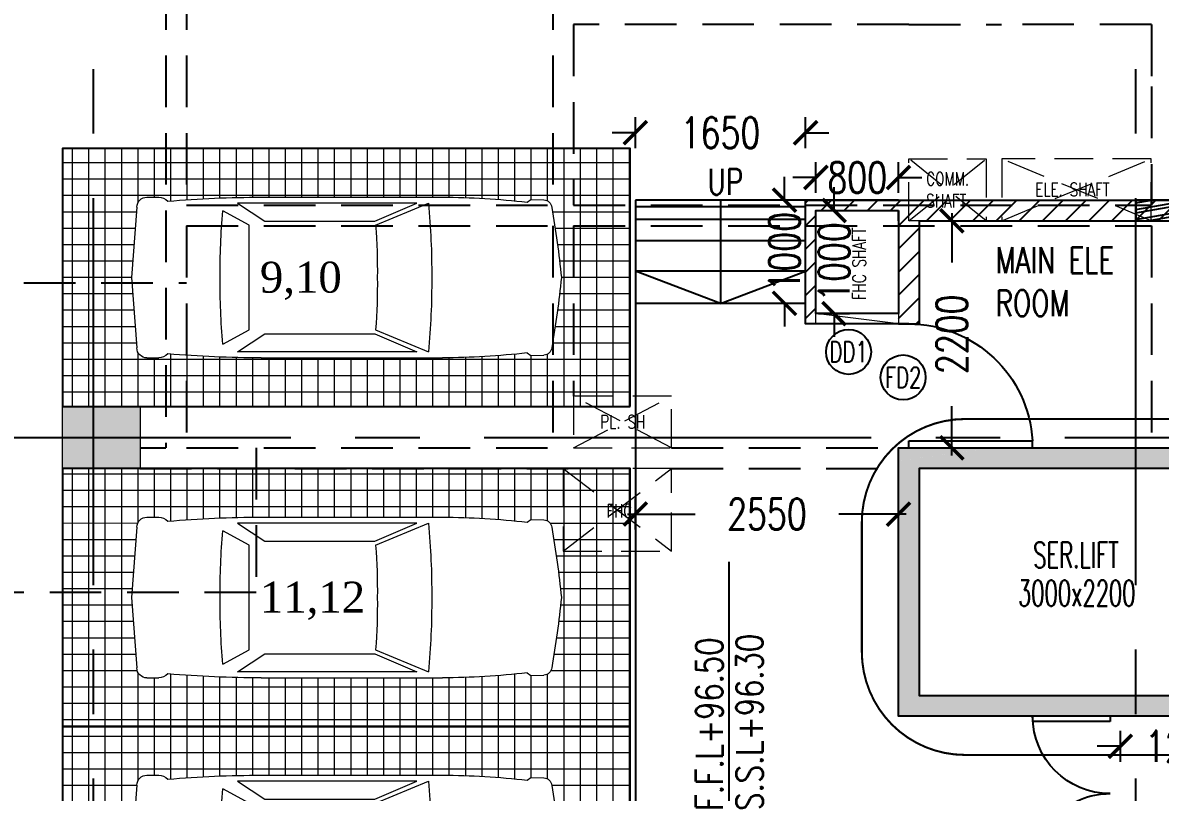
# Model space of a CAD drawing. Header units: millimetres. Extents: x -2076597 to 16308595, y -4402071 to 17875273.
# Drawn here: x -2034734 to -2023711, y -4013219 to -4005764 of the extents above; entities that cross this region are included whole.
import ezdxf
from ezdxf.enums import TextEntityAlignment as Align
from ezdxf.lldxf.tags import DXFTag

# ---------------------------------------------------------------- set-up
doc = ezdxf.new("R2010")
doc.units = ezdxf.units.MM
for name, pattern in [('CENTER2', [1.125, 0.75, -0.125, 0.125, -0.125]), ('DASHDOT', [1, 0.5, -0.25, 0, -0.25]), ('DASHED2', [0.375, 0.25, -0.125])]:
    doc.linetypes.add(name, pattern=pattern)
for name, color, linetype, lineweight in [('A- GLAZING', 5, 'Continuous', 9), ('A- LIGHT LINE', 8, 'Continuous', 9), ('A-BOUNDARY LINES', 4, 'Continuous', 25), ('A-COL HATCH', 252, 'Continuous', 9), ('A-DETL-GENF', 92, 'Continuous', 9), ('G-IMPT', 8, 'Continuous', 9), ('S-COL HATCH', 251, 'Continuous', 9), ('S-COLS', 7, 'Continuous', 9)]:
    doc.layers.add(name, color=color, linetype=linetype, lineweight=lineweight)
for name, color, linetype in [('A- STAIRSCASE', 1, 'Continuous'), ('A-CAR', 251, 'Continuous'), ('A-CAR NOS', 8, 'Continuous'), ('A-COL', 7, 'Continuous'), ('A-DIMS', 4, 'Continuous'), ('a-door', 1, 'Continuous'), ('A-LVL', 4, 'Continuous'), ('A-PARAPET WALL', 4, 'Continuous'), ('a-ref', 5, 'Continuous'), ('A-SCHED', 1, 'Continuous'), ('A-SLAB SINING', 252, 'Continuous'), ('A-TXTROOM', 3, 'Continuous'), ('A-WALL', 2, 'Continuous'), ('A-WALL HATCH', 8, 'Continuous'), ('S-BEAM', 4, 'DASHED2'), ('S-GRID', 252, 'CENTER2'), ('TABULAR', 7, 'Continuous')]:
    doc.layers.add(name, color=color, linetype=linetype)
doc.styles.add('ROMANS', font='romans.shx', dxfattribs={"width": 0.75})
doc.styles.add('ROMANS-TITLE', font='ROMANS.shx', dxfattribs={"width": 0.8})
doc.styles.add('TNR 300', font='times.ttf', dxfattribs={"height": 600})
tags = doc.linetypes.add('DASHEDX2', pattern=[1.5, 1, -0.5]).pattern_tags.tags
tags[6:7] = [DXFTag(74, 4), DXFTag(75, 0), DXFTag(340, '0'), DXFTag(46, 1.0), DXFTag(50, 0.0), DXFTag(44, 0.0), DXFTag(45, 0.0)]
tags[4:5] = [DXFTag(74, 4), DXFTag(75, 0), DXFTag(340, '0'), DXFTag(46, 1.0), DXFTag(50, 0.0), DXFTag(44, 0.0), DXFTag(45, 0.0)]
doc.dimstyles.new('DIMM-100', dxfattribs={"dimscale": 150, "dimtxt": 2, "dimasz": 1.5, "dimexe": 1, "dimexo": 0, "dimgap": 2, "dimtad": 0, "dimtoh": 1, "dimdec": 0, "dimzin": 0, "dimdsep": 46, "dimtxsty": 'ROMANS', "dimblk": 'ARCHTICK', "dimcen": 1.5, "dimdle": 0.5, "dimclrd": 8, "dimclre": 8, "dimclrt": 256, "dimazin": 0, "dimtfac": 1, "dimtdec": 0, "dimtix": 1, "dimtofl": 0, "dimtmove": 2, "dimatfit": 3, "dimldrblk": 'DOT', "dimfxl": 0, "dimtolj": 1, "dimtzin": 0, "dimarcsym": 0})
pattern_1 = [(90, (1802100.652506934, 14255482.12741419), (-158.75, 1.42e-14), []), (180, (1802100.652506934, 14255482.12741419), (-1.42e-14, -158.75), [])]

# ---------------------------------------------------------------- blocks, each defined once
blk = doc.blocks.new('CAR_0001 - CAR_dwg_AV-LSP01-273113--1_ BASEMENT')
at = {"layer": 'G-IMPT'}
for p, q in [((-2319.284312709133, 915.0835544149447), (-2182.294227846898, 915.0835544149447)), ((-989.9370428863476, 915.0835544149447), (1117.375780389484, 915.0835544149447)), ((340.485864181188, 588.9997664747061), (955.2034007859185, 845.0002597468555)), ((340.485864181188, -627.7205154608235), (955.2034007859185, -883.7210087329731)), ((-2319.284312709133, -953.8043034010623), (-2182.294227846898, -953.8043034010623)), ((-989.9370428863476, -953.8043034010623), (1117.375780389484, -953.8043034010623))]:
    blk.add_line(p, q, dxfattribs=at)
at = {"layer": 'G-IMPT', "flags": 128}
for points in [[(-2436.08980382263, -836.9988122875511), (-2500, -19.36037449305877), (-2436.08980382263, 798.2780633014336)], [(2102.994504460381, 856.7194261038968), (2146.676368048502, 888.5674644889368), (2297.31747016235, 882.5699555913742)], [(-1437.742970460837, 755.7738574418181), (-1131.314319007841, 588.9997664747061), (-1131.314319007841, -19.36037449305877), (-1131.314319007841, -627.7205154608235), (-1437.742970460837, -794.4946064279357)], [(2102.994504460381, -895.4401750900142), (2146.676368048502, -927.2882134750544), (2297.31747016235, -921.2907045774921)]]:
    blk.add_lwpolyline(points, dxfattribs=at)
for points in [[(331.0659115675663, 635.721962920099), (819.6667911846889, 845.0002597468555), (-1266.485836406209, 845.0002597468555), (-949.2923699348323, 635.721962920099)], [(331.0659115675663, -674.4427119062167), (819.6667911846889, -883.7210087329731), (-1266.485836406209, -883.7210087329731), (-949.2923699348323, -674.4427119062167)]]:
    blk.add_lwpolyline(points, close=True, dxfattribs=at)
at = {"layer": 'G-IMPT'}
for centre, radius, start, end in [((-2319.284312709125, 798.2780633014407), 116.8054911135038, 90.00000000000344, 180.0000000000037), ((-2189.88786352784, 753.104665379971), 162.1567876959187, 45.32426780027072, 87.31591592005299), ((-958.4445972311439, -12475.21201406361), 13390.3326017448, 90.1347528802832, 94.78693670908264), ((-8158.450836176025, 23.22488701966301), 9150.628848014509, 359.7333555319367, 5.152408784260542), ((1062.512184162296, -8362.874049643056), 9278.119815829532, 83.56109698470486, 89.66119527506454), ((2294.315674829446, 789.1737897840547), 93.44439289079384, 4.513616903772791, 88.1591212416412), ((-8484.230055599506, -1118.634626612095), 11039.09931994941, 5.714989400591211, 9.99073826165157), ((7798.235490749084, -7.679825381735668), 9267.478603252908, 175.2746260707453, 180.0722145010861), ((-6963.374666575693, 55.61003916283764), 7323.310948877563, 359.4134397197058, 4.176808201109131), ((7798.235490749084, -31.04092360438187), 9267.478603252908, 179.9277854989135, 184.7253739292542), ((-6963.374666575693, -94.3307881489552), 7323.310948877563, 355.8231917988905, 0.5865602802938162), ((-8158.450836176025, -61.94563600578056), 9150.628848014509, 354.8475912157391, 0.2666444680629513), ((-8484.230055599506, 1079.913877625977), 11039.09931994941, 350.0092617383482, 354.2850105994083), ((-2319.284312709125, -836.9988122875584), 116.8054911135042, 179.9999999999963, 269.9999999999961), ((-2189.88786352784, -791.8254143660886), 162.1567876959187, 272.6840840799466, 314.6757321997289), ((-958.4445972311439, 12436.4912650775), 13390.3326017448, 265.2130632909171, 269.8652471197164), ((1062.512184162296, 8324.153300656939), 9278.119815829532, 270.3388047249351, 276.4389030152948), ((2294.315674829446, -827.8945387701724), 93.4443928907934, 271.8408787583584, 355.4863830962269)]:
    blk.add_arc(centre, radius, start, end, dxfattribs=at)
blk = doc.blocks.new('5.5X2.5 CAR')
at = {"layer": 'A-CAR'}
blk.add_line((563484.8838391968, -1042391.204109204), (563484.8838391968, -1037391.204109204), dxfattribs=at)
blk.add_lwpolyline([(560984.8838391958, -1042641.204109205), (563484.8838391957, -1042641.204109205), (563484.8838391968, -1037141.204109204), (560984.8838391965, -1037141.204109204)], close=True, dxfattribs=at)
at = {"layer": 'A-CAR', "extrusion": (0, 0, -1), "xscale": 0.8333333333333715, "yscale": 0.8333333333333715, "zscale": -0.8333333333333715, "rotation": 270}
blk.add_blockref('CAR_0001 - CAR_dwg_AV-LSP01-273113--1_ BASEMENT', (-562218.7501937858, -1039891.006558103), dxfattribs=at)
blk = doc.blocks.new('A$C3E2726BC')
at = {"layer": 'S-COL HATCH'}
h = blk.add_hatch(color=256, dxfattribs=at)
h.dxf.hatch_style = 1
h.paths.add_polyline_path([(0.0004000514745712, 3400.000126428436), (200.0004000514746, 3400.000126428436), (200.0004000551999, 3200.000126427971), (200.0004000663757, 200.0001264279708), (2400.000426456332, 200.0001264284365), (2400.000428263098, 0.0001264284364879), (126.3258772566914, 0.0001264284364879), (0.0004000663757324, 912.7358893421476)])
h.paths.add_polyline_path([(0.0004000514745712, 911.7236079089344), (126.1857644021511, 0.0001264284364879), (0.0004000514745712, 0.0001264284364879)])
h = blk.add_hatch(color=256, dxfattribs=at)
h.paths.add_polyline_path([(2400.000397320837, 3400.000126428436), (2400.000398229808, 3200.000127654523)], flags=17)
h.paths.add_polyline_path([(200.0004000663757, 200.0001264279708), (200.0004000551999, 3400.000126427505), (0.0004000514745712, 3400.000126428436), (0.0004000663757324, 912.7358893421476), (126.3258772566914, 0.0001264284364879), (2600.000400051475, 0.0001264279708266), (2600.000400051475, 3400.000126427971), (2400.000397320837, 3400.000126428436), (2400.0004000552, 3200.000126428437), (2400.000400066376, 200.0001264284365)])
at = {"layer": 'A-COL'}
blk.add_lwpolyline([(2400.000398229808, 3200.000127654523), (2400.000398226083, 3400.000126428436), (2600.000400051475, 3400.000126427971), (2600.000400051475, 0.0001264279708266), (0.0004000514745712, 0.0001264284364879), (0.0004000514745712, 3400.000126428436), (200.0004000551999, 3400.000126427971), (200.0004000663757, 200.0001264279708), (2400.000400066376, 200.0001264284365), (2400.0004000552, 3200.000126428437), (2400.000398226083, 3400.000126428436)], dxfattribs=at)
blk = doc.blocks.new('Double-Flush - 1500 2-565315-1_ first floor')
at = {"layer": 'a-door'}
for p, q in [((-750.000000000001, 850.0000000000119), (-699.2000000000011, 850.0000000000119)), ((-750.000000000001, 100.0000000000123), (-750.000000000001, 850.0000000000119)), ((-699.2000000000011, 100.0000000000123), (-699.2000000000011, 850.0000000000119)), ((699.1999999999989, 100.0000000000123), (699.1999999999989, 848.2775955486195)), ((749.9999999999987, 100.0000000000123), (749.9999999999987, 850.0000000000156)), ((-750.000000000001, 100.0000000000123), (-699.2000000000011, 100.0000000000123)), ((749.9999999999987, 100.0000000000123), (699.1999999999989, 100.0000000000123))]:
    blk.add_line(p, q, dxfattribs=at)
for centre, radius, start, end in [((-750.0000000000023, 100.0000000000123), 749.9999999999999, 3.370999999999999e-13, 90), ((749.9999999999976, 100.0000000000123), 750.0000000000026, 90.00000000000021, 180.0000000000004)]:
    blk.add_arc(centre, radius, start, end, dxfattribs=at)
blk = doc.blocks.new('M_Single-Flush - 0915 x 2134mm-234763-0_ ground floor')
at = {"layer": 'a-door'}
for p, q in [((406.4999999999998, -99.99999999999443), (406.4999999999998, -1015.271667617034)), ((457.5000000000243, -99.99999999999443), (406.4999999999998, -99.99999999999443)), ((457.5000000000243, -99.99999999999443), (457.5000000000243, -1015.271667617034)), ((457.5000000000243, -1015.271667617034), (406.4999999999998, -1015.271667617034))]:
    blk.add_line(p, q, dxfattribs=at)
blk.add_arc((457.5000000000243, -99.99999999998936), 916.6914560213213, 179.9999999999998, 266.8107106662026, dxfattribs=at)
blk = doc.blocks.new('_ArchTick')
at = {"color": 0, "linetype": 'ByBlock', "const_width": 0.15}
blk.add_lwpolyline([(-0.5, -0.5), (0.5, 0.5)], dxfattribs=at)
blk = doc.blocks.new('*D305')
at = {"layer": 'A-DIMS', "color": 8, "lineweight": -2, "transparency": 16777216}
for p, q in [((-2025731.175738881, -4007607.099391457), (-2025731.175738881, -4008085.670818547)), ((-2025731.175738881, -4009957.099388495), (-2025731.175738881, -4009478.527961405))]:
    blk.add_line(p, q, dxfattribs=at)
at = {"layer": 'A-DIMS', "color": 8, "linetype": 'Continuous', "lineweight": -2, "transparency": 16777216}
for p, q in [((-2025881.175738881, -4007682.099391457), (-2025581.175738881, -4007682.099391457)), ((-2025881.175738881, -4009882.099388495), (-2025581.175738881, -4009882.099388495))]:
    blk.add_line(p, q, dxfattribs=at)
at = {"layer": 'Defpoints', "color": 0, "transparency": 16777216}
for p in [(-2026047.861382274, -4007682.099391457), (-2026047.861382274, -4009882.099388495), (-2025731.175738881, -4009882.099388495)]:
    blk.add_point(p, dxfattribs=at)
at = {"layer": 'A-DIMS', "color": 8, "lineweight": -2, "transparency": 16777216, "xscale": 225, "yscale": 225, "zscale": 225}
for p, rotation in [((-2025731.175738881, -4007682.099391457), 90), ((-2025731.175738881, -4009882.099388495), 270)]:
    blk.add_blockref('_ArchTick', p, dxfattribs=dict(at, rotation=rotation))
at = {"layer": 'A-DIMS', "transparency": 16777216, "insert": (-2025731.17573888, -4008782.099389976), "char_height": 300, "attachment_point": 5, "rotation": 90, "style": 'ROMANS'}
blk.add_mtext('\\A1;2200', dxfattribs=at)
blk = doc.blocks.new('_Dot')
at = {"color": 0, "linetype": 'ByBlock', "lineweight": -2}
blk.add_line((-0.5, 0), (-1, 0), dxfattribs=at)
at = {"color": 0, "linetype": 'ByBlock', "const_width": 0.5}
blk.add_lwpolyline([(-0.25, 0, 1), (0.25, 0, 1)], format="xyb", close=True, dxfattribs=at)
blk = doc.blocks.new('SOP')
at = {"layer": 'A-SCHED', "color": 8}
blk.add_circle((0, 0), 217.9613781485823, dxfattribs=at)
at = {"layer": 'A-SCHED', "style": 'ROMANS', "width": 0.7}
blk.add_attdef('D2', text='', height=200, dxfattribs=at).set_placement((0, 0), align=Align.MIDDLE_CENTER)
blk = doc.blocks.new('LVL-P')
at = {"layer": 'A-LVL', "ltscale": 800}
h = blk.add_hatch(color=56, dxfattribs=at)
h.paths.add_polyline_path([(0, 1.164153e-10), (225, 1.164153e-10, 0.4142135623729436), (0, 225)])
h.paths.add_polyline_path([(0, -225), (7.1e-15, 1.164295e-10), (-225, 1.164153e-10, 0.4142135623732466)])
at = {"layer": 'A-LVL'}
for p, q in [((0, -375), (0, 375)), ((-375, 1.164153e-10), (375, 1.164153e-10))]:
    blk.add_line(p, q, dxfattribs=at)
at = {"layer": 'A-LVL', "ltscale": 800}
for q in [(2777.440243402379, 0), (2777.440243402322, 0)]:
    blk.add_line((0, 0), q, dxfattribs=at)
at = {"layer": 'A-LVL'}
blk.add_circle((0, 0), 225, dxfattribs=at)
at = {"layer": 'A-LVL', "ltscale": 800, "style": 'ROMANS-TITLE', "width": 0.8}
for tag, p in [('FLOOR-LEVEL-FFL', (450, 150.0000000001164)), ('FLOOR-LEVEL-SSL', (450, -449.9999999998835))]:
    blk.add_attdef(tag, p, '', height=300, dxfattribs=at)
blk = doc.blocks.new('*D316')
at = {"layer": 'A-DIMS', "color": 8, "linetype": 'Continuous', "lineweight": -2, "transparency": 16777216}
for p, q in [((-2024097.861387792, -4012923.609652787), (-2024097.861387792, -4012623.609652787)), ((-2022847.861387588, -4012623.609652787), (-2022847.861387588, -4012923.609652787))]:
    blk.add_line(p, q, dxfattribs=at)
at = {"layer": 'A-DIMS', "color": 8, "lineweight": -2, "transparency": 16777216}
for p, q in [((-2024097.861387792, -4012773.609652787), (-2024322.861387792, -4012773.609652787)), ((-2022847.861387588, -4012773.609652787), (-2022622.861387588, -4012773.609652787))]:
    blk.add_line(p, q, dxfattribs=at)
at = {"layer": 'Defpoints', "color": 0, "transparency": 16777216}
for p in [(-2022847.861387588, -4012482.099391457), (-2022847.861387588, -4012773.609652787), (-2024097.861387792, -4014882.099391486)]:
    blk.add_point(p, dxfattribs=at)
at = {"layer": 'A-DIMS', "color": 8, "lineweight": -2, "transparency": 16777216, "xscale": 225, "yscale": 225, "zscale": 225}
blk.add_blockref('_ArchTick', (-2024097.861387792, -4012773.609652787), dxfattribs=at)
at = {"layer": 'A-DIMS', "color": 8, "lineweight": -2, "transparency": 16777216, "xscale": 225, "yscale": 225, "zscale": 225, "rotation": 180}
blk.add_blockref('_ArchTick', (-2022847.861387588, -4012773.609652787), dxfattribs=at)
at = {"layer": 'A-DIMS', "transparency": 16777216, "insert": (-2023472.86138769, -4012773.609652787), "char_height": 300, "attachment_point": 5, "style": 'ROMANS'}
blk.add_mtext('\\A1;1250', dxfattribs=at)
blk = doc.blocks.new('*D326')
at = {"layer": 'A-DIMS', "color": 8, "lineweight": -2, "transparency": 16777216}
for p, q in [((-2026871.842470211, -4007582.099391457), (-2026871.842470211, -4007357.099391457)), ((-2026871.842470211, -4008582.099391457), (-2026871.842470211, -4008807.099391457))]:
    blk.add_line(p, q, dxfattribs=at)
at = {"layer": 'A-DIMS', "color": 8, "linetype": 'Continuous', "lineweight": -2, "transparency": 16777216}
for p, q in [((-2027021.842470211, -4007582.099391457), (-2026721.842470211, -4007582.099391457)), ((-2027021.842470211, -4008582.099391457), (-2026721.842470211, -4008582.099391457))]:
    blk.add_line(p, q, dxfattribs=at)
at = {"layer": 'Defpoints', "color": 0, "transparency": 16777216}
for p in [(-2027047.861377332, -4007582.099391457), (-2026871.842470211, -4007582.099391457), (-2027047.861377332, -4008582.099391457)]:
    blk.add_point(p, dxfattribs=at)
at = {"layer": 'A-DIMS', "color": 8, "lineweight": -2, "transparency": 16777216, "xscale": 225, "yscale": 225, "zscale": 225}
for p, rotation in [((-2026871.842470211, -4007582.099391457), 270), ((-2026871.842470211, -4008582.099391457), 90)]:
    blk.add_blockref('_ArchTick', p, dxfattribs=dict(at, rotation=rotation))
at = {"layer": 'A-DIMS', "transparency": 16777216, "insert": (-2026871.842470211, -4008082.099391457), "char_height": 300, "attachment_point": 5, "rotation": 90, "style": 'ROMANS'}
blk.add_mtext('\\A1;1000', dxfattribs=at)
blk = doc.blocks.new('*D327')
at = {"layer": 'A-DIMS', "color": 8, "linetype": 'Continuous', "lineweight": -2, "transparency": 16777216}
for p, q in [((-2027047.861377332, -4007412.717863865), (-2027047.861377332, -4007112.717863865)), ((-2026247.861377369, -4007412.717863865), (-2026247.861377369, -4007112.717863865))]:
    blk.add_line(p, q, dxfattribs=at)
at = {"layer": 'A-DIMS', "color": 8, "lineweight": -2, "transparency": 16777216}
for p, q in [((-2027047.861377332, -4007262.717863865), (-2027272.861377332, -4007262.717863865)), ((-2026247.861377369, -4007262.717863865), (-2026022.861377369, -4007262.717863865))]:
    blk.add_line(p, q, dxfattribs=at)
at = {"layer": 'Defpoints', "color": 0, "transparency": 16777216}
for p in [(-2026247.861377369, -4007262.717863865), (-2027047.861377332, -4007582.099391457), (-2026247.861377369, -4007582.099391457)]:
    blk.add_point(p, dxfattribs=at)
at = {"layer": 'A-DIMS', "color": 8, "lineweight": -2, "transparency": 16777216, "xscale": 225, "yscale": 225, "zscale": 225}
blk.add_blockref('_ArchTick', (-2027047.861377332, -4007262.717863865), dxfattribs=at)
at = {"layer": 'A-DIMS', "color": 8, "lineweight": -2, "transparency": 16777216, "xscale": 225, "yscale": 225, "zscale": 225, "rotation": 180}
blk.add_blockref('_ArchTick', (-2026247.861377369, -4007262.717863865), dxfattribs=at)
at = {"layer": 'A-DIMS', "transparency": 16777216, "insert": (-2026647.861377351, -4007262.717863865), "char_height": 300, "attachment_point": 5, "style": 'ROMANS'}
blk.add_mtext('\\A1;800', dxfattribs=at)
blk = doc.blocks.new('*D334')
at = {"layer": 'A-DIMS', "color": 8, "linetype": 'Continuous', "lineweight": -2, "transparency": 16777216}
for p, q in [((-2028797.861387587, -4006979.479318496), (-2028797.861387587, -4006679.479318496)), ((-2027147.861377332, -4006979.479318496), (-2027147.861377332, -4006679.479318496))]:
    blk.add_line(p, q, dxfattribs=at)
at = {"layer": 'A-DIMS', "color": 8, "lineweight": -2, "transparency": 16777216}
for p, q in [((-2028797.861387587, -4006829.479318496), (-2029022.861387587, -4006829.479318496)), ((-2027147.861377332, -4006829.479318496), (-2026922.861377332, -4006829.479318496))]:
    blk.add_line(p, q, dxfattribs=at)
at = {"layer": 'Defpoints', "color": 0, "transparency": 16777216}
for p in [(-2028797.861387587, -4006829.479318496), (-2028797.861387587, -4007482.099391457), (-2027147.861377332, -4007482.099391457)]:
    blk.add_point(p, dxfattribs=at)
at = {"layer": 'A-DIMS', "color": 8, "lineweight": -2, "transparency": 16777216, "xscale": 225, "yscale": 225, "zscale": 225}
blk.add_blockref('_ArchTick', (-2028797.861387587, -4006829.479318496), dxfattribs=at)
at = {"layer": 'A-DIMS', "color": 8, "lineweight": -2, "transparency": 16777216, "xscale": 225, "yscale": 225, "zscale": 225, "rotation": 180}
blk.add_blockref('_ArchTick', (-2027147.861377332, -4006829.479318496), dxfattribs=at)
at = {"layer": 'A-DIMS', "transparency": 16777216, "insert": (-2027972.86138246, -4006829.479318496), "char_height": 300, "attachment_point": 5, "style": 'ROMANS'}
blk.add_mtext('\\A1;1650', dxfattribs=at)
blk = doc.blocks.new('*D338')
at = {"layer": 'A-DIMS', "color": 8, "linetype": 'Continuous', "lineweight": -2, "transparency": 16777216}
for p, q in [((-2028797.861387587, -4010674.026829291), (-2028797.861387587, -4010374.026829291)), ((-2026247.861387587, -4010674.026829291), (-2026247.861387587, -4010374.026829291))]:
    blk.add_line(p, q, dxfattribs=at)
at = {"layer": 'A-DIMS', "color": 8, "lineweight": -2, "transparency": 16777216}
for p, q in [((-2028872.861387587, -4010524.026829291), (-2028219.289959016, -4010524.026829291)), ((-2026172.861387587, -4010524.026829291), (-2026826.432816159, -4010524.026829291))]:
    blk.add_line(p, q, dxfattribs=at)
at = {"layer": 'Defpoints', "color": 0, "transparency": 16777216}
for p in [(-2028797.861387587, -4010524.026829291), (-2028797.861387587, -4012482.099384509), (-2026247.861387587, -4012482.099384509)]:
    blk.add_point(p, dxfattribs=at)
at = {"layer": 'A-DIMS', "color": 8, "lineweight": -2, "transparency": 16777216, "xscale": 225, "yscale": 225, "zscale": 225, "rotation": 180}
blk.add_blockref('_ArchTick', (-2028797.861387587, -4010524.026829291), dxfattribs=at)
at = {"layer": 'A-DIMS', "color": 8, "lineweight": -2, "transparency": 16777216, "xscale": 225, "yscale": 225, "zscale": 225}
blk.add_blockref('_ArchTick', (-2026247.861387587, -4010524.026829291), dxfattribs=at)
at = {"layer": 'A-DIMS', "transparency": 16777216, "insert": (-2027522.861387587, -4010524.026829291), "char_height": 300, "attachment_point": 5, "style": 'ROMANS'}
blk.add_mtext('\\A1;2550', dxfattribs=at)
blk = doc.blocks.new('BASEMENT COLUMNS')
at = {"layer": 'A-COL HATCH'}
blk.add_hatch(color=256, dxfattribs=at).paths.add_polyline_path([(-3677303.499999998, -18265564.22680581), (-3678053.499999998, -18265564.22680581), (-3678053.499999998, -18264964.22680581), (-3677303.499999998, -18264964.22680581)])
at = {"layer": 'S-COLS'}
blk.add_lwpolyline([(-3677303.499999998, -18265564.22680581), (-3678053.499999998, -18265564.22680581), (-3678053.499999998, -18264964.22680581), (-3677303.499999998, -18264964.22680581)], close=True, dxfattribs=at)
at = {"layer": 'S-GRID', "ltscale": 5000}
for p, q in [((-3677753.5, -18306068.84583524), (-3677753.5, -18245240.31340923)), ((-3667653.502241269, -18306068.84583524), (-3667653.502241269, -18245240.31340648)), ((-3718968.223327938, -18265264.22680581), (-3653688.985676717, -18265264.22680581))]:
    blk.add_line(p, q, dxfattribs=at)
blk = doc.blocks.new('*D411')
at = {"layer": 'A-WALL', "color": 8, "lineweight": -2, "transparency": 16777216}
for p, q in [((-2027352.745423908, -4007482.09939146), (-2027352.745423908, -4007257.09939146)), ((-2027202.745423908, -4007482.09939146), (-2027502.745423908, -4007482.09939146)), ((-2027202.745423908, -4008482.09939146), (-2027502.745423908, -4008482.09939146)), ((-2027352.745423908, -4008482.09939146), (-2027352.745423908, -4008707.09939146))]:
    blk.add_line(p, q, dxfattribs=at)
at = {"layer": 'Defpoints', "color": 0, "transparency": 16777216}
for p in [(-2027147.861377332, -4007482.09939146), (-2027352.745423908, -4008482.09939146), (-2027147.861377332, -4008482.09939146)]:
    blk.add_point(p, dxfattribs=at)
at = {"layer": 'A-WALL', "color": 8, "lineweight": -2, "transparency": 16777216, "xscale": 225, "yscale": 225, "zscale": 225}
for p, rotation in [((-2027352.745423908, -4007482.09939146), 270), ((-2027352.745423908, -4008482.09939146), 90)]:
    blk.add_blockref('_ArchTick', p, dxfattribs=dict(at, rotation=rotation))
at = {"layer": 'A-WALL', "transparency": 16777216, "insert": (-2027352.745423907, -4007982.099391461), "char_height": 300, "attachment_point": 5, "rotation": 90, "style": 'ROMANS'}
blk.add_mtext('\\A1;1000', dxfattribs=at)
blk = doc.blocks.new('beams')
at = {"layer": 'S-BEAM', "color": 8, "linetype": 'DASHED2', "ltscale": 2000}
for p, q in [((-3730326.313461546, -18268627.11866629), (-3730326.313461546, -18276927.11866627)), ((-3730126.313461546, -18268627.11866629), (-3730126.313461546, -18274577.4513511)), ((-3726575.873477228, -18268627.11866629), (-3726575.873477228, -18274577.45609583)), ((-3726375.873477228, -18272827.11118253), (-3726375.873477228, -18274577.4563631)), ((-3723126.313495801, -18272827.11552517), (-3726375.873477228, -18272827.11118253)), ((-3723126.313490082, -18272827.11552517), (-3723126.313490082, -18272827.11552517)), ((-3723126.313495801, -18272827.11552517), (-3722376.31269397, -18272827.11552517)), ((-3722376.312693972, -18272827.11652746), (-3722226.313495801, -18272827.11670799)), ((-3720775.842250809, -18272827.11866629), (-3722226.313495801, -18272827.11670799)), ((-3720775.841983953, -18272827.11866629), (-3720775.84198521, -18273427.11866631)), ((-3720775.84198521, -18273427.11866629), (-3720775.841987621, -18274577.46384686)), ((-3730126.313461546, -18274577.4513511), (-3726575.873477228, -18274577.45609583)), ((-3726375.873477228, -18274577.4563631), (-3720775.841987621, -18274577.46384686)), ((-3730126.313728822, -18274777.4513511), (-3726575.873477228, -18274777.45609583)), ((-3730126.313461546, -18274777.4513511), (-3730126.313461546, -18276927.11866628)), ((-3726575.873477228, -18274777.45609583), (-3726575.873477228, -18276927.11866634)), ((-3726375.873477228, -18274777.4563631), (-3720775.84198804, -18274777.46384686)), ((-3726375.873477228, -18274777.4563631), (-3726375.873477228, -18276427.35014831)), ((-3720775.84198804, -18274777.46384686), (-3720775.841992544, -18276927.11867101)), ((-3730576.313461541, -18276927.11866627), (-3730326.313461546, -18276927.11866627)), ((-3730126.313461546, -18276927.11866628), (-3726575.873477228, -18276927.11866634)), ((-3725425.957470435, -18276927.11377813), (-3723225.860880608, -18276926.51501945)), ((-3730576.313461545, -18277127.11866627), (-3726425.956733802, -18277127.11866634)), ((-3725425.956733802, -18277127.11866634), (-3723225.948331119, -18277127.11867095))]:
    blk.add_line(p, q, dxfattribs=at)
blk.add_lwpolyline([(-3729451.313462173, -18276927.11866629), (-3729451.313462173, -18278327.11866627), (-3732451.313462173, -18278327.11866627), (-3732451.313462173, -18275327.11866627), (-3730126.313461546, -18275327.11866627)], dxfattribs=at)

msp = doc.modelspace()

# ---------------------------------------------------------------- hatches: boundary and pattern name
at = {"layer": 'A-DETL-GENF'}
h = msp.add_hatch(dxfattribs=at)
h.set_pattern_fill('ANSI37', color=252, scale=50, angle=45)
h.set_pattern_definition(pattern_1)
h.paths.add_polyline_path([(-2034347.861387586, -4006982.099391486), (-2032547.861387584, -4006982.099391486), (-2032547.861387584, -4007454.388315566, 0.0175033882152056), (-2033327.95599485, -4007492.287475266, 0.1853013514306529), (-2033416.637461893, -4007453.396117397), (-2033530.795865946, -4007453.396117397, 0.4142135623730951), (-2033628.133775208, -4007550.734026656), (-2033681.392272022, -4008232.099391486), (-2033628.133775208, -4008913.464756317, 0.4142135623730959), (-2033530.795865946, -4009010.802665576), (-2033416.637461893, -4009010.802665576, 0.1853013514307271), (-2033327.95599485, -4008971.911307707, 0.0175033882152047), (-2032547.861387584, -4009009.810467396), (-2032547.861387584, -4009482.099391486), (-2034347.861387586, -4009482.099391486)])
h.paths.add_polyline_path([(-2032547.861387584, -4009009.810467396, 0.0027973875552263), (-2032423.006474392, -4009010.802665576), (-2030666.912455005, -4009010.802665576, 0.0266229872687005), (-2029845.563518304, -4008962.165891975), (-2029809.161965315, -4008988.705923967), (-2029683.627713565, -4008983.707999889, 0.3820903872793533), (-2029608.500384694, -4008912.005946618, 0.0186586387539634), (-2029514.725605355, -4008232.099391486, 0.0186586387539456), (-2029608.500384694, -4007552.192836355, 0.3777060155209602), (-2029682.435257479, -4007480.538258608), (-2029809.161965315, -4007475.492858998), (-2029845.563518304, -4007502.032890987, 0.0266229872687), (-2030666.912455005, -4007453.396117397), (-2032423.006474392, -4007453.396117397, 0.0027973875552261), (-2032547.861387584, -4007454.388315566), (-2032547.861387584, -4006982.099391486), (-2029097.861387587, -4006982.099391486), (-2028847.861387586, -4006982.099391486), (-2028847.861387586, -4009482.099391486), (-2032547.861387584, -4009482.099391486)])
h = msp.add_hatch(dxfattribs=at)
h.set_pattern_fill('ANSI37', color=252, scale=50, angle=45)
h.set_pattern_definition(pattern_1)
h.paths.add_polyline_path([(-2034347.861387586, -4010082.099391486), (-2032547.861387584, -4010082.099391486), (-2032547.861387584, -4010554.388315577, 0.0175033882152056), (-2033327.95599485, -4010592.287475266, 0.1853013514306529), (-2033416.637461893, -4010553.396117397), (-2033530.795865946, -4010553.396117397, 0.4142135623730951), (-2033628.133775208, -4010650.734026656), (-2033681.392272022, -4011332.099391486), (-2033628.133775208, -4012013.464756317, 0.4142135623730959), (-2033530.795865946, -4012110.802665576), (-2033416.637461893, -4012110.802665576, 0.1853013514307271), (-2033327.95599485, -4012071.911307707, 0.0175033882152047), (-2032547.861387584, -4012109.810467396), (-2032547.861387584, -4012582.099391486), (-2034347.861387586, -4012582.099391486)])
h.paths.add_polyline_path([(-2032547.861387584, -4012109.810467396, 0.0027973875552263), (-2032423.006474392, -4012110.802665576), (-2030666.912455005, -4012110.802665576, 0.0266229872687005), (-2029845.563518305, -4012062.165891986), (-2029809.161965315, -4012088.705923967), (-2029683.627713565, -4012083.707999889, 0.3820903872793533), (-2029608.500384694, -4012012.005946618, 0.0186586387539634), (-2029514.725605355, -4011332.099391486, 0.0186586387539456), (-2029608.500384694, -4010652.192836355, 0.3777060155209602), (-2029682.435257479, -4010580.538258608), (-2029809.161965315, -4010575.492858998), (-2029845.563518305, -4010602.032890987, 0.0266229872687), (-2030666.912455005, -4010553.396117397), (-2032423.006474392, -4010553.396117397, 0.0027973875552261), (-2032547.861387584, -4010554.388315577), (-2032547.861387584, -4010082.099391486), (-2029097.861387587, -4010082.099391486), (-2028847.861387586, -4010082.099391486), (-2028847.861387586, -4012582.099391486), (-2032547.861387584, -4012582.099391486)])
h = msp.add_hatch(dxfattribs=at)
h.set_pattern_fill('ANSI37', color=252, scale=50, angle=45)
h.set_pattern_definition(pattern_1)
h.paths.add_polyline_path([(-2034347.861387586, -4012582.099391486), (-2032547.861387584, -4012582.099391486), (-2032547.861387584, -4013054.388315566, 0.0175033882152056), (-2033327.95599485, -4013092.287475266, 0.1853013514306529), (-2033416.637461893, -4013053.396117397), (-2033530.795865946, -4013053.396117397, 0.4142135623730951), (-2033628.133775208, -4013150.734026656), (-2033681.392272022, -4013832.099391486), (-2033628.133775208, -4014513.464756317, 0.4142135623730959), (-2033530.795865946, -4014610.802665576), (-2033416.637461893, -4014610.802665576, 0.1853013514307271), (-2033327.95599485, -4014571.911307707, 0.0175033882152047), (-2032547.861387584, -4014609.810467396), (-2032547.861387584, -4015082.099391486), (-2034347.861387586, -4015082.099391486)])
h.paths.add_polyline_path([(-2032547.861387584, -4014609.810467396, 0.0027973875552263), (-2032423.006474392, -4014610.802665576), (-2030666.912455005, -4014610.802665576, 0.0266229872687005), (-2029845.563518305, -4014562.165891975), (-2029809.161965315, -4014588.705923967), (-2029683.627713565, -4014583.707999889, 0.3820903872793533), (-2029608.500384694, -4014512.005946606, 0.0186586387539634), (-2029514.725605355, -4013832.099391486, 0.0186586387539456), (-2029608.500384694, -4013152.192836355, 0.3777060155209602), (-2029682.435257479, -4013080.538258608), (-2029809.161965315, -4013075.492858998), (-2029845.563518305, -4013102.032890987, 0.0266229872687), (-2030666.912455005, -4013053.396117397), (-2032423.006474392, -4013053.396117397, 0.0027973875552261), (-2032547.861387584, -4013054.388315566), (-2032547.861387584, -4012582.099391486), (-2029097.861387587, -4012582.099391486), (-2028847.861387586, -4012582.099391486), (-2028847.861387586, -4015082.099391486), (-2032547.861387584, -4015082.099391486)])
at = {"layer": 'A-SLAB SINING'}
h = msp.add_hatch(dxfattribs=at)
h.set_pattern_fill('ANSI32', color=8, scale=10, angle=325)
h.set_pattern_definition([(9.999999999999964, (1802100.652506845, 14255482.12741433), (-16.53998892277507, 93.80293847441283), []), (9.999999999999964, (1802137.433498531, 14255456.37308669), (-16.53998892277507, 93.80293847441283), [])])
h.paths.add_polyline_path([(-2022028.514083339, -4030055.727451809), (-2021493.838633488, -4026192.552311677), (-2021691.950179135, -4026165.133057836), (-2022226.625628987, -4030028.308197975)])
edge = h.paths.add_edge_path()
edge.add_line((-2023947.863628857, -4007482.099391457), (-2023947.863628857, -4007682.099391457))
edge.add_line((-2023947.863628857, -4007682.099391457), (-2022348.059940521, -4007682.099391457))
edge.add_arc((-2022348.059940518, -4010482.099391453), 2799.999999996275, -7.879854601338877, 90.00000000005718, ccw=False)
edge.add_line((-2019574.498302123, -4010865.968950026), (-2020107.802788613, -4014719.238508046))
edge.add_line((-2020107.802788613, -4014719.238508046), (-2019909.691242965, -4014746.657761887))
edge.add_line((-2019909.691242965, -4014746.657761887), (-2019376.386756522, -4010893.388204217))
edge.add_arc((-2022348.059940521, -4010482.099391453), 3000.000000000618, 352.1201453985307, 449.9999776382808)
edge.add_line((-2022348.058769664, -4007482.099391457), (-2023947.863628857, -4007482.099391457))
h.paths.add_polyline_path([(-2053677.746582475, -4014543.952009226), (-2058975.85913995, -4026634.030723955), (-2058792.676126776, -4026714.305157572), (-2053494.563579073, -4014624.22643856)])
at = {"layer": 'A-WALL HATCH'}
h = msp.add_hatch(dxfattribs=at)
h.set_pattern_fill('ANSI31', color=256, scale=50)
h.set_pattern_definition([(45, (1802100.652506934, 14255482.12741419), (-112.2532015133644, 112.2532015133644), [])])
h.paths.add_polyline_path([(-2023947.863628858, -4007482.099391457), (-2026247.861377369, -4007482.099391457), (-2027147.861377332, -4007482.099391457), (-2027147.861377332, -4008682.099391457), (-2027047.861377332, -4008682.099391457), (-2027047.861377332, -4008582.099391457), (-2027047.861377332, -4007582.099391457), (-2026247.861377369, -4007582.099391457), (-2026247.861377369, -4008582.099391457), (-2026247.861377332, -4008682.099388499), (-2026047.86138023, -4008682.099388499), (-2026047.861382274, -4007682.099391457), (-2023947.863628858, -4007682.099391457)])
h.paths.add_polyline_path([(-2022348.059940521, -4007482.099391457), (-2023947.863628858, -4007482.099391457), (-2023947.863628858, -4007682.099391457), (-2022348.059940521, -4007682.099391457, -0.1227323846959196), (-2021034.047903627, -4008009.575909898), (-2020940.189900992, -4007832.967089776, 0.1227323846957218)])
h.paths.add_polyline_path([(-2019797.861387588, -4009882.099391457), (-2022847.861382275, -4009882.099391457), (-2022847.861382683, -4010082.099391457), (-2022847.861217675, -4010082.099391457), (-2019797.861387588, -4010082.099391457)])
h.paths.add_polyline_path([(-2019613.101074287, -4009882.099391457), (-2019797.861387588, -4009882.099391457), (-2019797.861387588, -4010082.099391457), (-2019576.778648412, -4010082.099391457, 0.0181552267789297)])

# ---------------------------------------------------------------- linework, layer by layer
at = {"layer": 'A- GLAZING'}
msp.add_line((-2026247.861377332, -4008682.099391457), (-2027047.861377332, -4008582.099391457), dxfattribs=at)
msp.add_lwpolyline([(-2027047.861377332, -4008682.099391457), (-2027047.861377332, -4008582.099391457), (-2026247.861377332, -4008582.099391457), (-2026247.861377332, -4008682.099391457)], close=True, dxfattribs=at)
at = {"layer": 'A- LIGHT LINE', "linetype": 'DASHED2', "ltscale": 1500}
for p, q in [((-2025397.861387587, -4007682.099391457), (-2026147.861387587, -4007082.099391457)), ((-2026147.861387587, -4007682.099391457), (-2025397.861387587, -4007082.099391457)), ((-2025247.861387588, -4007682.099391457), (-2023797.861387587, -4007082.099391457)), ((-2023797.861387587, -4007682.099391457), (-2025247.861387588, -4007082.099391457)), ((-2028447.861382683, -4009882.099391486), (-2029397.861387589, -4009382.099391486)), ((-2029397.861387589, -4009882.099391486), (-2028447.861382683, -4009382.099391486)), ((-2029497.861387589, -4010082.099391486), (-2028447.861382683, -4010882.099391486)), ((-2029497.861387589, -4010882.099391486), (-2028447.861382683, -4010082.099391486))]:
    msp.add_line(p, q, dxfattribs=at)
for points in [[(-2025397.861387587, -4007682.099391457), (-2026147.861387587, -4007682.099391457), (-2026147.861387587, -4007082.099391457), (-2025397.861387587, -4007082.099391457)], [(-2025247.861387588, -4007682.099391457), (-2023797.861387587, -4007682.099391457), (-2023797.861387587, -4007082.099391457), (-2025247.861387588, -4007082.099391457)], [(-2029397.861387589, -4009882.099391486), (-2028447.861382683, -4009882.099391486), (-2028447.861382683, -4009382.099391486), (-2029397.861387589, -4009382.099391486)], [(-2029497.861387589, -4010882.099391486), (-2028447.861382683, -4010882.099391486), (-2028447.861382683, -4010082.099391486), (-2029497.861387589, -4010082.099391486)]]:
    msp.add_lwpolyline(points, close=True, dxfattribs=at)
at = {"layer": 'A- STAIRSCASE', "linetype": 'DASHEDX2', "ltscale": 500}
msp.add_lwpolyline([(-2023947.863628857, -4007482.099391457), (-2023947.863628857, -4007682.099391457), (-2022348.059940521, -4007682.099391457, -0.4550932973801677), (-2019574.498302123, -4010865.968950026), (-2020107.802788613, -4014719.238508046), (-2019909.691242965, -4014746.657761887), (-2019376.386756522, -4010893.388204217, 0.4550931796006968), (-2022348.058769664, -4007482.099391457)], format="xyb", close=True, dxfattribs=at)
at = {"layer": 'A-PARAPET WALL'}
for p, q in [((-2026247.861377369, -4007482.099391457), (-2028797.861387587, -4007482.099391468)), ((-2028797.861387587, -4007482.099391468), (-2028797.861387588, -4018082.099391486)), ((-2027147.861377332, -4008482.09939146), (-2028797.861387587, -4008482.099391472))]:
    msp.add_line(p, q, dxfattribs=at)
at = {"layer": 'a-ref', "linetype": 'DASHDOT', "ltscale": 1000, "const_width": 20}
msp.add_lwpolyline([(-2023292.347493155, -4012857.372585673), (-2025603.347493155, -4012857.372585673, -0.414213562373095), (-2026603.347493155, -4011857.372585673), (-2026603.347493155, -4010602.872585673, -0.414213562373095), (-2025603.347493155, -4009602.872585673), (-2023292.347493155, -4009602.872585673, -0.414213562373095), (-2022292.347493155, -4010602.872585673), (-2022292.347493155, -4011857.372585673, -0.414213562373095)], format="xyb", close=True, dxfattribs=at)
at = {"layer": 'A-WALL'}
for p, q in [((-2027972.861382459, -4007482.09939146), (-2027972.86138246, -4008482.099391464)), ((-2026247.861377369, -4007482.099391457), (-2022348.059940522, -4007482.099391457)), ((-2026247.861377369, -4007482.099391457), (-2022348.059940522, -4007482.099391457)), ((-2026247.861377779, -4007682.099391457), (-2026247.861377574, -4007582.099391457)), ((-2026247.861382274, -4007682.099395435), (-2026247.861380435, -4008582.099391457)), ((-2026047.861382274, -4007682.099391457), (-2022348.058543364, -4007682.099391457)), ((-2026047.861382274, -4007682.099391457), (-2026047.86138023, -4008682.099388499)), ((-2027972.86138246, -4008482.099391464), (-2028797.861387587, -4008170.945949484)), ((-2027972.861382455, -4008482.099391464), (-2027147.861377332, -4008170.945949472)), ((-2026247.86138023, -4008682.099388499), (-2026047.86138023, -4008682.099388499))]:
    msp.add_line(p, q, dxfattribs=at)
msp.add_lwpolyline([(-2026147.861377369, -4008682.099388499), (-2026147.861377369, -4008682.099391457), (-2027147.861377332, -4008682.099391457), (-2027147.861377332, -4007482.099391457), (-2026147.861377369, -4007482.099391457)], dxfattribs=at)
msp.add_lwpolyline([(-2026247.861377369, -4007582.099391457), (-2026247.861377369, -4008582.099391457), (-2027047.861377332, -4008582.099391457), (-2027047.861377332, -4007582.099391457)], close=True, dxfattribs=at)
at = {"layer": 'A-WALL HATCH'}
for p, q in [((-2027147.861377332, -4007548.6390655), (-2028797.861387587, -4007548.639065512)), ((-2027147.861377332, -4007668.733443543), (-2028797.861387587, -4007668.733443554)), ((-2027147.861377332, -4007876.168752812), (-2028797.861387587, -4007876.168752823)), ((-2027147.861377332, -4008170.945949472), (-2028797.861387587, -4008170.945949484))]:
    msp.add_line(p, q, dxfattribs=at)

# ---------------------------------------------------------------- block references
at = {"layer": 'A-BOUNDARY LINES', "rotation": 90.00000000000001}
for p in [(-3071489.065496793, -4570466.983230688), (-3071489.065496793, -4573566.983230677), (-3071489.065496793, -4576066.983230688)]:
    msp.add_blockref('5.5X2.5 CAR', p, dxfattribs=at)
at = {"layer": 'A-CAR', "rotation": 269.9999998829173}
msp.add_blockref('A$C3E2726BC', (-2026247.861508702, -4009882.098984458), dxfattribs=at)
at = {"layer": 'a-door', "xscale": -1.309055508391418, "yscale": 1.309055508391418, "zscale": 1.309055508391418, "rotation": 90}
msp.add_blockref('M_Single-Flush - 0915 x 2134mm-234763-0_ ground floor', (-2026278.766928618, -4009283.206493407), dxfattribs=at)
at = {"layer": 'A-LVL'}
ref = msp.add_blockref('LVL-P', (-2027888.192336808, -4013863.41659141), dxfattribs=dict(at, xscale=1.035696362648429, yscale=1.035696362648429, zscale=1.035696362648429, rotation=90))
ref.add_attrib('FLOOR-LEVEL-FFL', 'F.F.L+96.50', (-2027951.69196635, -4013397.353228204), dxfattribs={"ltscale": 800, "height": 258.9240906621073, "rotation": 90, "style": 'ROMANS-TITLE', "width": 0.8})
ref.add_attrib('FLOOR-LEVEL-SSL', 'S.S.L+96.30', (-2027562.471328487, -4013397.353228204), dxfattribs={"ltscale": 800, "height": 258.9240906621073, "rotation": 90, "style": 'ROMANS-TITLE', "width": 0.8})
at = {"layer": 'A-SCHED'}
for p, values in [((-2026731.412175399, -4008952.69198731), {'D2': 'DD1'}), ((-2026202.710037, -4009199.586075269), {'D2': 'FD2'})]:
    msp.add_blockref('SOP', p, dxfattribs=at).add_auto_attribs(values)
at = {"layer": 'A-WALL'}
msp.add_blockref('beams', (1696978.08694856, 14267045.01928137), dxfattribs=at)
at = {"layer": 'A-WALL', "lineweight": 18, "xscale": -1, "rotation": 90}
msp.add_blockref('Double-Flush - 1500 2-565315-1_ first floor', (-2024097.861385952, -4013232.099388909), dxfattribs=at)
at = {"layer": 'TABULAR'}
msp.add_blockref('BASEMENT COLUMNS', (1643705.638612411, 14255482.12741433), dxfattribs=at)

# ---------------------------------------------------------------- texts
at = {"layer": 'A-CAR NOS', "char_height": 300, "attachment_point": 1, "style": 'TNR 300'}
for s, insert in [('9,10', (-2032436.016328331, -4008078.664121266)), ('11,12', (-2032436.016328332, -4011178.664121266))]:
    msp.add_mtext_dynamic_manual_height_columns(s, width=413.0879967617802, gutter_width=4500, heights=[0], dxfattribs=dict(at, insert=insert))
at = {"layer": 'A-TXTROOM', "style": 'ROMANS', "width": 0.6}
for s, p in [('SER.LIFT', (-2024942.90815755, -4011044.659690488, -1.8075439127e-06)), ('3000x2200', (-2025089.726215451, -4011414.987128668, -1.8075439127e-06))]:
    msp.add_text(s, height=250.2824545145634, dxfattribs=at).set_placement(p)
at = {"layer": 'A-TXTROOM', "attachment_point": 1, "style": 'ROMANS'}
for s, insert, char_height, width in [('UP', (-2028099.119441635, -4007179.144775532), 250.2824545145634, 3684.893068894183), ('COMM.\\PSHAFT', (-2025979.333956083, -4007212.045840636, 3.994594144e-07), 128, 1088.756137771234), ('ELE. SHAFT', (-2024922.762357893, -4007315.774777815, 3.994594144e-07), 128, 1088.756137771234), ('MAIN ELE \\PROOM', (-2025307.82389119, -4007938.123411212), 250.2824545145634, 3684.893068894183), ('PL. SH', (-2029137.653953632, -4009565.725840665, 3.994594144e-07), 128, 1088.756137771234), ('FHC', (-2029078.853953632, -4010429.165840678, 3.994594144e-07), 128, 1088.756137771234)]:
    msp.add_mtext(s, dxfattribs=dict(at, insert=insert, char_height=char_height, width=width))
at = {"layer": 'A-TXTROOM', "insert": (-2026692.334501773, -4008449.898991778), "char_height": 128, "width": 1088.756137771234, "attachment_point": 1, "rotation": 90, "style": 'ROMANS'}
msp.add_mtext('FHC SHAFT', dxfattribs=at)

# ---------------------------------------------------------------- dimensions: what is measured, and where the dimension line sits
at = {"layer": 'A-DIMS'}
for base, p1, p2, picture, middle in [((-2028797.861387587, -4006829.479318496), (-2027147.861377332, -4007482.099391457), (-2028797.861387587, -4007482.099391457), '*D334', (-2027972.86138246, -4006829.479318496)), ((-2026247.861377369, -4007262.717863865), (-2027047.861377332, -4007582.099391457), (-2026247.861377369, -4007582.099391457), '*D327', (-2026647.861377351, -4007262.717863865)), ((-2028797.861387587, -4010524.026829291), (-2026247.861387587, -4012482.099384509), (-2028797.861387587, -4012482.099384509), '*D338', (-2027522.861387587, -4010524.026829291)), ((-2022847.861387588, -4012773.609652787), (-2024097.861387792, -4014882.099391486), (-2022847.861387588, -4012482.099391457), '*D316', (-2023472.86138769, -4012773.609652787))]:
    dim = msp.add_linear_dim(base=base, p1=p1, p2=p2, dimstyle='DIMM-100', override={"dimfxlon": 1}, dxfattribs=at)
    dim.commit()
    dim.dimension.update_dxf_attribs({"geometry": picture, "text_midpoint": middle})
for base, p1, p2, picture, middle in [((-2026871.842470211, -4007582.099391457), (-2027047.861377332, -4008582.099391457), (-2027047.861377332, -4007582.099391457), '*D326', (-2026871.842470211, -4008082.099391457)), ((-2025731.175738881, -4009882.099388495), (-2026047.861382274, -4007682.099391457), (-2026047.861382274, -4009882.099388495), '*D305', (-2025731.17573888, -4008782.099389976))]:
    dim = msp.add_linear_dim(base=base, p1=p1, p2=p2, angle=90, dimstyle='DIMM-100', override={"dimfxlon": 1}, dxfattribs=at)
    dim.commit()
    dim.dimension.update_dxf_attribs({"geometry": picture, "text_midpoint": middle})
at = {"layer": 'A-WALL'}
dim = msp.add_linear_dim(base=(-2027352.745423908, -4008482.09939146), p1=(-2027147.861377332, -4007482.09939146), p2=(-2027147.861377332, -4008482.09939146), angle=90, dimstyle='DIMM-100', override={"dimfxlon": 1}, dxfattribs=at)
dim.commit()
dim.dimension.update_dxf_attribs({"geometry": '*D411', "text_midpoint": (-2027352.745423907, -4007982.099391461)})

doc.saveas('drawing.dxf')
